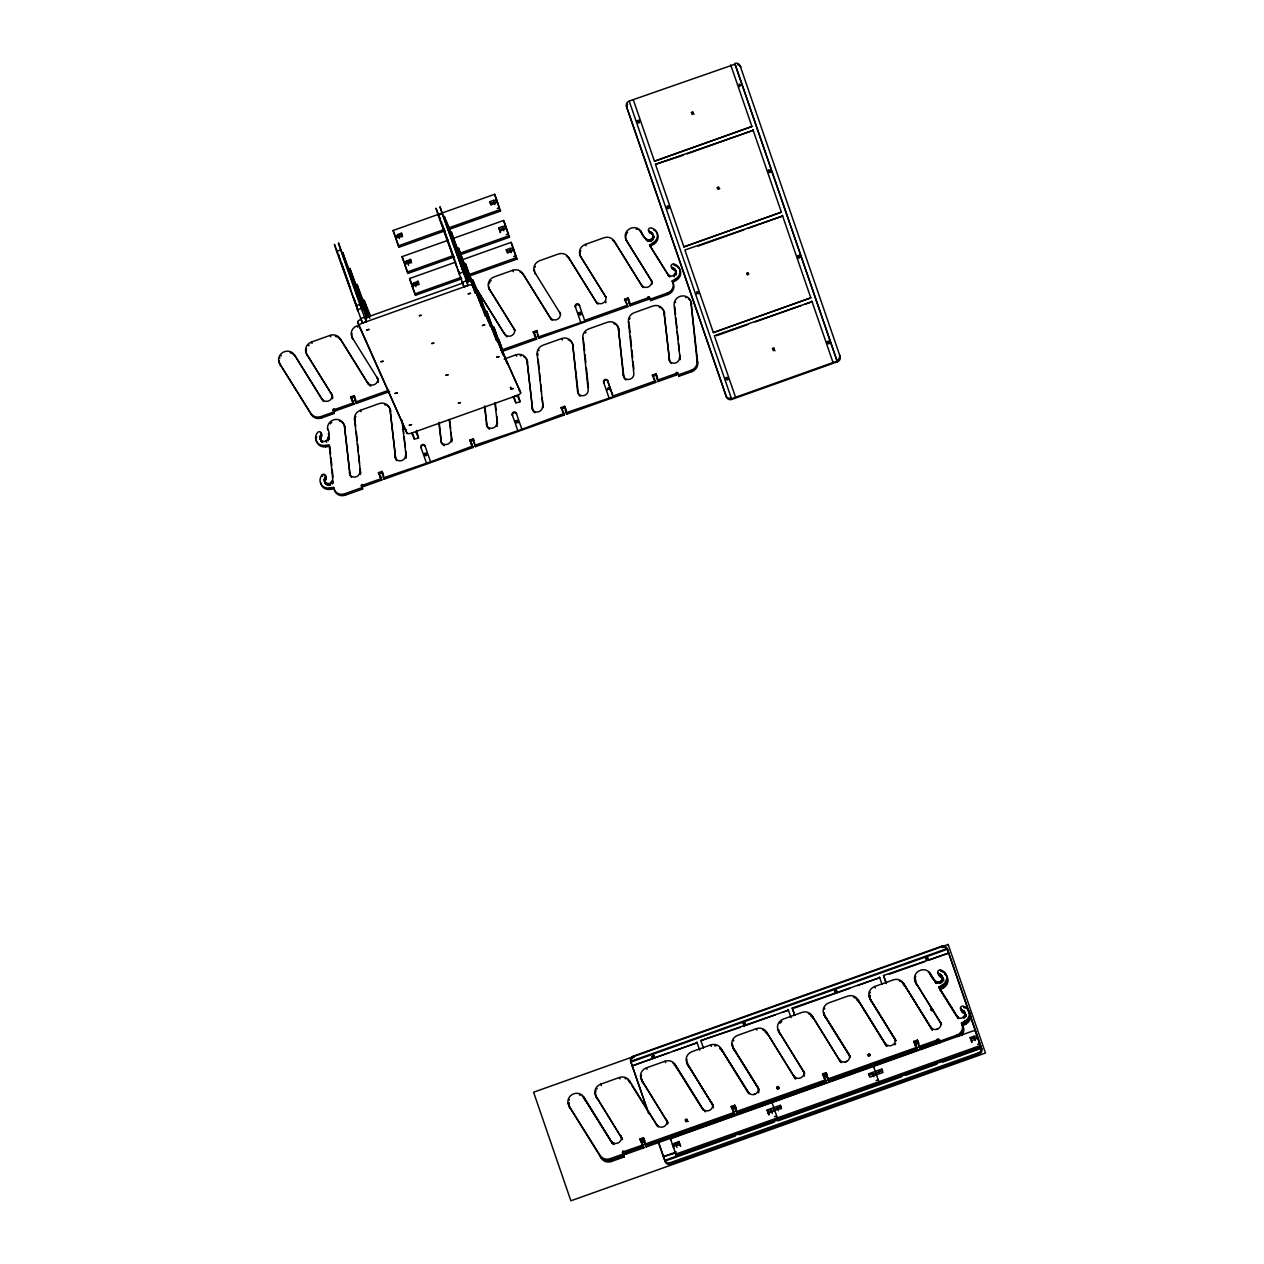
<?xml version="1.0" encoding="UTF-8"?>
<svg xmlns="http://www.w3.org/2000/svg" width="1264" height="1264" viewBox="0 0 1264 1264"><rect width="100%" height="100%" fill="white"/><g stroke="black" fill="none" stroke-linecap="round" stroke-linejoin="round"><path stroke-width="1.5" d="M963.231 1029.101L963.247 1028.296M320.487 433.157A2.149 2.007 -24.1 0 1 321.419 433.678L321.735 434.105A2.149 2.007 -24.1 0 1 321.641 436.127L320.487 439.145L321.735 441.831L319.918 438.245L320.851 434.942M324.248 480.273C328.845 488.252 322.051 481.142 325.401 477.271A2.149 2.007 -24.1 0 0 322.178 474.837L322.636 476.449M324.342 475.643A2.149 2.007 -24.1 0 1 326.033 478.677L324.943 482.184M320.756 440.062C327.55 445.75 331.294 433.347 327.518 428.733A8.611 8.042 -24.1 0 1 335.165 419.474A8.611 8.042 -24.1 0 1 344.487 426.316L349.923 474.19A5.388 5.024 -24.1 0 0 350.412 475.864M328.277 438.071L328.909 439.477L328.498 433.473M493.845 327.139L503.23 354.52M741.146 85.225L739.314 84.119L739.187 85.936L741.146 85.225L739.63 84.83L739.503 86.647M694.11 114.297L693.02 113.112L692.056 114.487M568.468 1102.887A8.611 8.042 -24.1 0 0 569.622 1107.232L601.411 1158.345A8.611 8.042 -24.1 0 0 611.397 1161.505L624.211 1156.939L622.883 1153.368L623.61 1152.31L624.953 1152.91L643.281 1146.385M867.278 1086.282L869.095 1087.388M917.901 1043.653L919.513 1047.919L937.367 1041.552L938.062 1040.24L940.053 1042.737C940.874 1036.843 933.511 1038.676 937.999 1042.958L920.145 1049.325L918.027 1041.504L914.472 1042.768L916.258 1047.508L913.84 1041.362L917.395 1040.098L918.659 1042.911L915.104 1044.175L913.84 1041.362M652.287 283.926A5.388 5.024 -24.1 0 0 651.592 280.971L626.265 240.192A8.611 8.042 -24.1 0 1 629.361 228.926A8.611 8.042 -24.1 0 1 641.006 231.296C641.512 235.957 648.511 243.683 652.619 237.822C654.199 235.515 652.508 232.118 649.759 231.849A2.149 2.007 -24.1 0 1 648.432 230.332L648.432 229.795A2.149 2.007 -24.1 0 1 650.786 227.899L651.055 227.947A8.611 8.042 -24.1 0 1 656.158 231.186L656.664 232.055A8.611 8.042 -24.1 0 1 653.077 242.83L649.57 244.947L650.186 246.354L668.988 276.2L649.57 244.947M653.046 236.874C654.894 239.939 653.377 232.481 650.391 233.255A2.149 2.007 -24.1 0 1 649.064 231.739L649.064 231.201A2.149 2.007 -24.1 0 1 649.19 230.68M668.356 274.794C673.317 279.944 679.763 269.169 672.369 267.905A2.149 2.007 -24.1 0 1 673.396 263.955L674.297 265.424M674.786 269.137L676.398 273.83L675.782 272.424M941.506 1024.488L915.563 982.302A8.611 8.042 -24.1 0 1 918.659 971.036A8.611 8.042 -24.1 0 1 930.304 973.406C930.81 978.067 937.809 985.794 941.917 979.932C943.497 977.625 941.806 974.228 939.057 973.959A2.149 2.007 -24.1 0 1 937.746 972.427L937.73 971.905A2.149 2.007 -24.1 0 1 940.084 970.009L940.369 970.057A8.611 8.042 -24.1 0 1 945.456 973.296L945.962 974.165A8.611 8.042 -24.1 0 1 942.375 984.94L938.868 987.058L940.116 989.87L957.559 1017.678M942.344 978.984C944.192 982.049 942.691 974.576 939.689 975.366A2.149 2.007 -24.1 0 1 938.362 973.849L938.362 973.312A2.149 2.007 -24.1 0 1 938.488 972.79M938.868 987.058L957.322 1016.509C961.746 1022.371 969.377 1011.832 961.92 1010.078M581.377 314.199C580.982 310.423 576.953 315.779 580.808 314.926M325.512 482.959L329.967 483.685L332.78 479.593L329.177 444.833L325.132 445.418A8.611 8.042 -24.1 0 1 315.731 439.272L315.605 438.276A8.611 8.042 -24.1 0 1 317.58 432.493L317.785 432.288A2.149 2.007 -24.1 0 1 320.787 432.272L321.103 432.699A2.149 2.007 -24.1 0 1 321.009 434.721L321.483 436.349M609.675 389.833L608.237 387.716L607.162 389.454L609.359 389.122L608.237 388.459L607.368 389.881M686.02 1121.753C690.365 1117.455 681.928 1119.193 686.715 1121.579C689.259 1117.961 682.686 1120.678 688.311 1121.373M654.483 1057.447C654.578 1052.169 649.285 1058.379 654.073 1057.921M717.92 188.952L719.785 188.715M698.692 293.754L697.254 291.447L696.496 293.469L698.471 292.774L696.97 292.363L696.622 293.959M747.293 274.825L748.857 274.083M932.168 1008.704C928.677 1008.419 932.532 1012.669 932.69 1009.272M332.037 482.042L332.669 483.448L332.527 481.11M518.098 422.824L517.15 420.975L516.407 422.998M669.241 208.07C666.397 210.804 666.823 204.31 669.32 207.185M774.943 350.807L774.105 349.164L773.268 350.76M777.455 1088.841C781.247 1084.022 772.604 1088.304 779.319 1088.43M777.992 1119.746L777.913 1118.134M931.363 1010.631L932.532 1010.031M727.701 379.895C730.134 376.735 723.371 376.482 726.247 379.848M836.705 992.825C839.091 990.091 832.865 990.613 835.504 992.935M868.984 1055.993C872.318 1051.474 864.213 1055.788 870.153 1055.645M650.186 246.354L653.709 244.236A8.611 8.042 -24.1 0 0 657.296 233.477L656.774 232.608A8.611 8.042 -24.1 0 0 655.416 231.091M667.408 293.058L650.123 299.22L650.755 300.627L668.04 294.465L667.408 293.058A8.611 8.042 -24.1 0 0 672.164 281.003L675.687 278.886A8.611 8.042 -24.1 0 0 673.68 263.986M668.04 294.465A8.611 8.042 -24.1 0 0 672.796 282.409L676.319 280.292A8.611 8.042 -24.1 0 0 677.204 266.546M940.116 989.87L943.639 987.753A8.611 8.042 -24.1 0 0 947.226 976.977L946.704 976.108A8.611 8.042 -24.1 0 0 944.524 973.991M967.323 1009.257A8.611 8.042 -24.1 0 1 965.617 1022.402L962.094 1024.519A8.611 8.042 -24.1 0 1 957.338 1036.575L956.706 1035.169A8.611 8.042 -24.1 0 0 961.462 1023.113L964.985 1020.98A8.611 8.042 -24.1 0 0 962.978 1006.081L962.694 1006.065A2.149 2.007 -24.1 0 0 961.667 1010.015L966.296 1015.814M961.509 1035.69A8.611 8.042 -24.1 0 0 962.726 1025.926L966.249 1023.808A8.611 8.042 -24.1 0 0 967.955 1010.663M426.331 455.704C429.476 453.128 422.381 451.769 425.099 455.024C429.523 454.013 422.792 452.686 425.415 455.719M778.261 1088.968C781.373 1086.55 774.674 1086.234 777.344 1088.952M959.708 1053.544C956.722 1055.74 962.884 1056.625 960.893 1053.512M795.893 1078.745A5.388 5.024 -24.1 0 1 794.693 1077.449L766.363 1031.851A8.611 8.042 -24.1 0 0 756.362 1028.675L737.686 1035.342A8.611 8.042 -24.1 0 0 732.93 1047.398L757.626 1086.771A5.388 5.024 -24.1 0 1 755.287 1094.039L753.96 1094.498A5.388 5.024 -24.1 0 1 748.414 1092.317L720.701 1048.125A8.611 8.042 -24.1 0 0 710.716 1044.949L692.04 1051.616A8.611 8.042 -24.1 0 0 687.284 1063.672L713.228 1105.858L687.284 1063.672M730.703 64.906L751.938 126.495L654.468 161.239L633.248 99.651L735.079 64.164L837.084 361.093L731.508 398.729L629.188 101.088A4.313 4.013 -24.1 0 0 626.438 106.35L726.468 397.07A4.313 4.029 -24.1 0 0 731.824 399.424L837.4 361.804A4.313 4.029 -24.1 0 0 840.149 356.543L740.135 65.823A4.313 4.029 -24.1 0 0 734.763 63.469L837.4 361.804M398.492 235.862L402.047 234.598L401.415 233.192L397.876 234.456L398.697 236.463L395.664 237.553L393.088 230.49L494.619 194.308L497.605 202.793M520.642 392.567L472.72 285.427A4.313 1.533 -19 0 0 468.043 285.459L466.732 281.651A4.313 1.533 -19 0 1 471.409 281.619L520.642 392.567A4.313 1.533 -19 0 1 517.229 395.411L411.637 433.046A4.313 1.533 -19 0 1 406.961 433.078L359.023 325.954A4.313 1.533 -19 0 1 362.452 323.094L336.619 251.362L340.664 249.909L338.452 242.941L362.531 310.012L344.867 259.294M442.195 213.695L468.043 285.427L463.983 286.881L438.134 215.149L442.195 213.695L439.967 206.727L464.046 273.798L444.185 216.286L448.72 226.54L468.28 282.03M448.831 229.479L500.512 211.056L497.289 202.098L490.906 205.037L489.768 201.703L493.308 200.439L494.145 202.445L497.179 201.355L494.619 194.308M395.032 236.131L398.065 235.057L398.697 236.463M496.562 199.949L493.308 200.439M445.133 230.791L398.997 247.238L395.774 238.28L398.808 237.19L399.44 238.596M497.21 208.465L499.233 207.738L497.289 202.098M398.365 245.832L444.501 229.384M448.199 228.073L499.88 209.65L500.512 211.056M752.933 129.607L781.373 212.178L683.903 246.907L655.463 164.336L753.249 130.303L687.047 153.908M683.366 155.219L655.463 164.336M404.022 262.296L410.405 259.357L411.037 260.763L404.654 263.702L402.078 256.655L448.23 240.207M453.76 238.232L503.609 220.473L506.595 228.958M461.502 254.317L509.503 237.221L506.279 228.263L499.896 231.201L500.528 232.608L498.743 227.868L502.298 226.604L503.135 228.61L506.169 227.52L503.609 220.473M505.537 226.114L502.298 226.604M454.124 256.955L407.972 273.403L404.749 264.445L407.798 263.354L408.635 265.361M506.185 234.63L508.223 233.903L506.279 228.263M407.356 271.997L453.492 255.549M459.037 253.574L508.871 235.799L509.503 237.221M411.543 284.179L417.926 281.24L418.558 282.646L412.159 285.585L409.599 278.522L455.735 262.09M463.13 259.452L511.114 242.34L514.116 250.841M469.023 276.2L517.023 259.088L513.8 250.13L507.401 253.084L506.264 249.751L509.819 248.487L510.64 250.493L513.69 249.403L511.114 242.34M513.058 247.997L509.819 248.487M360.303 304.245L356.243 305.683L357.033 307.879M461.644 278.838L415.493 295.286L412.269 286.328L415.319 285.237L415.951 286.644M458.706 273.672L462.75 272.234M357.175 309.885L361.235 308.448L340.664 249.909M513.705 256.513L515.744 255.786L513.8 250.13M414.861 293.88L461.012 277.432M470.24 274.13L516.391 257.682L517.023 259.088M360.461 318.639L364.522 317.201L366.513 321.641L362.452 323.094L361.156 319.286A4.313 1.533 -19 0 0 357.728 322.146L359.023 325.954M461.992 282.425L466.053 280.971M362.452 323.094L468.043 285.459M332.527 398.729A5.388 5.024 -24.1 0 0 331.99 394.889L306.662 354.094A8.611 8.042 -24.1 0 1 311.418 342.054L330.094 335.387A8.611 8.042 -24.1 0 1 340.079 338.562L368.44 384.177A5.388 5.024 -24.1 0 0 368.962 384.872M522.711 273.466L551.057 319.081L522.711 273.466A8.611 8.042 -24.1 0 0 512.726 270.291L494.05 276.958A8.611 8.042 -24.1 0 0 489.294 289.014L514.622 329.793A5.388 5.024 -24.1 0 1 515.017 330.583M580.603 256.466L605.93 297.245L580.603 256.466A8.611 8.042 -24.1 0 1 585.358 244.41L604.034 237.743A8.611 8.042 -24.1 0 1 614.02 240.918L642.365 286.533L614.02 240.918M782.369 215.275L810.809 297.846L713.338 332.59L684.898 250.019L782.685 215.986L747.735 228.436M698.091 246.132L744.069 229.748M350.586 396.912L354.141 395.648L354.773 397.054L351.218 398.318L350.586 396.912L353.004 401.415L351.74 400.246M533.234 331.816L536.789 330.552L537.421 331.958L533.866 333.222L533.234 331.816L536.631 339.179L503.23 351.076M624.558 299.268L628.097 298.004L628.729 299.41L625.174 300.674L624.558 299.268L627.939 306.631L538.906 338.357L536.789 330.552M354.647 399.203L356.258 403.469L389.644 391.556M535.652 336.319L534.388 335.134L535.02 336.54M628.603 301.559L630.215 305.809L648.084 299.457C652.208 297.388 645.999 294.417 648.084 299.457M335.039 409.394L353.351 402.868L353.983 404.275L335.671 410.8C331.294 411.748 333.427 405.791 335.671 410.8M355.626 402.063L388.712 390.26M500.702 350.349L535.999 337.772L536.631 339.179M538.274 336.951L584.9 321.151L579.307 305.114A2.149 2.007 -24.1 0 0 576.637 303.929A2.149 2.007 -24.1 0 0 575.262 306.552L580.84 322.604M584.584 320.456L627.307 305.224L627.939 306.631M629.583 304.403L647.452 298.035M279.692 363.716L310.849 413.423A8.611 8.042 -24.1 0 0 320.835 416.599L333.664 412.017L334.296 413.423L321.467 418.005A8.611 8.042 -24.1 0 1 311.481 414.829L279.692 363.716A8.611 8.042 -24.1 0 1 282.773 352.451A8.611 8.042 -24.1 0 1 294.433 354.836L322.778 400.451L294.433 354.836M360.382 474.458A5.388 5.024 -24.1 0 0 360.524 472.689L354.505 419.127A8.611 8.042 -24.1 0 1 360.366 410.31L379.042 403.643A8.611 8.042 -24.1 0 1 390.134 410.042L395.569 457.916A5.388 5.024 -24.1 0 0 396.833 460.665M504.131 359.055L516.012 354.821A8.611 8.042 -24.1 0 1 527.104 361.235L532.539 409.109A5.388 5.024 -24.1 0 0 533.519 411.511M578.912 394.889A5.388 5.024 -24.1 0 1 578.201 392.835L572.766 344.961A8.611 8.042 -24.1 0 0 561.674 338.547L542.999 345.214A8.611 8.042 -24.1 0 0 537.121 354.031L543.141 407.593M411.637 433.046L414.323 439.05L418.637 438.102L416.52 430.408M519.915 401.399L517.229 395.379L513.168 396.833L515.854 402.837L520.168 401.889L518.303 395.458M735.569 397.275L714.334 335.687L812.12 301.654L804.757 304.276M716.483 335.734L747.751 324.595M755.114 321.972L801.076 305.588M321.988 475.027A8.611 8.042 -24.1 0 0 329.525 487.951L333.585 487.383L334.202 488.789A8.611 8.042 -24.1 0 0 345.309 495.188L362.594 489.026L362.626 485.818L363.969 486.403L381.823 480.036L378.442 472.673L381.981 471.409L383.75 476.149M469.75 440.125L473.289 438.861L473.921 440.267L470.382 441.531L469.75 440.125L473.131 447.488L384.098 479.23L383.466 477.824L430.566 461.85L424.988 445.797A2.149 2.007 -24.1 0 0 422.302 444.628A2.149 2.007 -24.1 0 0 420.928 447.251L426.521 463.288M562.859 412.317L561.09 407.577L564.629 406.313L566.414 411.053M654.167 379.769L652.398 375.029L655.937 373.765L657.722 378.505M382.613 472.815L379.058 474.079L378.442 472.673M565.261 407.719L561.722 408.983L561.09 407.577M656.569 375.171L653.03 376.435L652.398 375.029M380.843 477.192L379.579 476.007L380.211 477.413M472.151 444.644L470.887 443.459L471.519 444.865M562.859 410.674L564.471 414.94L475.422 446.682L473.289 438.861M362.594 489.026L361.251 485.455L361.994 484.412L363.337 484.997L381.191 478.629L381.823 480.036M473.131 447.488L472.499 446.081L430.566 461.85M607.605 380.717L612.882 396.043L655.147 380.985L655.779 382.392L566.762 414.118L566.13 412.712L613.198 396.754L607.605 380.717A2.149 2.007 -24.1 0 0 604.935 379.532A2.149 2.007 -24.1 0 0 603.56 382.155L609.137 398.207M675.75 373.638L657.438 380.164L658.07 381.586L676.382 375.045C680.522 372.991 674.297 370.02 676.382 375.045M517.829 430.74L521.89 429.302L516.297 413.265A2.149 2.007 -24.1 0 0 513.611 412.08A2.149 2.007 -24.1 0 0 512.236 414.703L517.829 430.74L474.79 445.276L475.422 446.682M333.585 487.383A8.611 8.042 -24.1 0 0 344.677 493.782L361.962 487.62M691.06 302.791L697.112 361.441A8.611 8.042 -24.1 0 1 691.25 370.257L678.436 374.823L679.052 376.23L691.882 371.663A8.611 8.042 -24.1 0 0 697.744 362.847L691.06 302.791A8.611 8.042 -24.1 0 0 681.738 295.95A8.611 8.042 -24.1 0 0 674.091 305.209L680.111 358.771A5.388 5.024 -24.1 0 1 680.127 359.655M647.026 1108.607L630.641 1061.333A4.313 4.029 -24.1 0 1 633.39 1056.088L941.743 946.183A4.313 4.029 -23.8 0 1 947.115 948.537L981.765 1049.009A4.313 4.029 -24.1 0 1 979.015 1054.255L670.663 1164.16A4.313 4.029 -24.1 0 1 665.306 1161.806L664.674 1160.399L981.133 1047.603L981.765 1049.009M630.641 1061.333L947.115 948.537M673.048 1051.3L697.159 1042.721L632.253 1065.852M703.463 1048.03L700.888 1040.572L788.467 1010.173L782.89 1012.148M794.772 1015.482L792.212 1008.024L879.776 977.625M886.08 982.934L883.52 975.476L948.727 953.056L928.329 960.324M634.117 1065.189L669.335 1052.628M740.198 1027.379L700.888 1040.572M743.911 1026.052L775.464 1014.802M794.377 1008.056L850.072 988.211M857.498 985.572L877.927 978.289M889.398 974.196L924.632 961.635M622.457 1139.607A5.388 5.024 -24.1 0 0 621.92 1138.406L595.96 1096.204A8.611 8.042 -24.1 0 1 600.716 1084.164L619.407 1077.497A8.611 8.042 -24.1 0 1 629.393 1080.673L657.722 1126.271A5.388 5.024 -24.1 0 0 658.26 1126.967M641.733 1078.935A8.611 8.042 -24.1 0 0 642.886 1082.742L641.622 1079.93A8.611 8.042 -24.1 0 1 646.378 1067.89L665.054 1061.223A8.611 8.042 -24.1 0 1 675.039 1064.399L703.384 1109.997L675.671 1065.789A8.611 8.042 -24.1 0 0 674.423 1064.288M869.901 998.576L895.86 1040.762L869.901 998.576A8.611 8.042 -24.1 0 1 874.656 986.52L893.332 979.869A8.611 8.042 -24.1 0 1 903.318 983.029L932.295 1030.049L903.318 983.029M754.023 1094.482L755.287 1094.039M857.671 999.303L886.649 1046.308L857.671 999.303A8.611 8.042 -24.1 0 0 847.686 996.127L829.01 1002.794A8.611 8.042 -24.1 0 0 824.254 1014.85L848.934 1054.223A5.388 5.024 -24.1 0 1 847.006 1061.254L845.268 1061.95M937.446 1029.022L936.577 1029.402M639.884 1139.006L643.439 1137.742L644.687 1140.57L641.148 1141.834L639.884 1139.006L643.897 1147.791L625.585 1154.316L624.242 1153.716L623.563 1155.043M731.192 1106.458L734.747 1105.194L735.996 1108.022L732.456 1109.286L731.192 1106.458L735.206 1115.243L646.188 1146.969L643.945 1141.297L646.188 1146.969M822.532 1073.91L826.071 1072.646L827.335 1075.459L823.796 1076.723L822.532 1073.91L826.545 1082.679L737.497 1114.421L735.253 1108.749M640.516 1140.412L644.055 1139.148M731.824 1107.88L735.364 1106.616L736.517 1109.934M823.164 1075.316L826.703 1074.052M584.695 1099.332A8.611 8.042 -24.1 0 1 584.979 1099.743L612.708 1143.952L583.731 1096.947A8.611 8.042 -24.1 0 0 572.086 1094.561A8.611 8.042 -24.1 0 0 568.99 1105.826L600.147 1155.517A8.611 8.042 -24.1 0 0 610.133 1158.693L622.947 1154.127L622.994 1150.904L624.321 1151.488L642.918 1144.931L641.148 1141.834M643.945 1141.297L644.924 1144.157L734.226 1112.383L732.978 1109.571L733.594 1112.604M736.233 1111.609L825.566 1079.835L824.302 1077.007L824.302 1078.65M914.994 1044.696L917.869 1050.131L828.836 1081.873L826.071 1072.646M827.572 1079.061L916.89 1047.287M918.881 1046.513L936.75 1040.146M645.556 1145.563L687.821 1130.506M691.882 1129.052L734.589 1113.837M736.865 1113.015L779.145 1097.958M783.19 1096.504L825.913 1081.273M870.454 1065.41L828.204 1080.467L826.593 1076.201M874.514 1063.956L917.237 1048.725L915.626 1044.459M939.421 1041.315L956.706 1035.169M623.579 1155.533L610.765 1160.099A8.611 8.042 -24.1 0 1 601.127 1157.429L600.147 1155.517M975.034 1030.223L977.593 1037.286L974.56 1038.376L973.722 1036.369L970.167 1037.633L971.953 1042.373L971.321 1040.967L977.704 1038.013L980.927 1046.971L676.351 1155.533L670.457 1138.785L975.034 1030.223L975.65 1031.645M679.416 1142.893L673.017 1145.832L672.401 1144.426L678.784 1141.487L680.553 1146.227L678.784 1141.487M767.122 1109.997L768.891 1114.737L767.122 1109.997L770.677 1108.733L771.498 1110.74L780.931 1106.711L780.299 1105.305L770.677 1108.733M881.83 1069.123L882.967 1072.441L869.79 1077.149L868.652 1073.815L872.192 1072.551L873.029 1074.558L882.462 1070.529L881.83 1069.123L872.192 1072.551M973.722 1036.369L976.961 1035.88M767.754 1111.404L771.498 1110.74M872.824 1073.958L869.284 1075.222L868.652 1073.815M974.354 1037.776L970.799 1039.04L970.167 1037.633M676.998 1147.491L676.177 1145.484L673.127 1146.574L673.759 1147.981M768.259 1113.331L777.692 1109.302L778.324 1110.708M679.921 1144.821L676.177 1145.484M774.563 1116.76L776.586 1116.033M876.094 1080.578L878.117 1079.851M977.609 1044.396L979.647 1043.669M658.228 1141.661L663.363 1156.592L676.335 1151.962M663.363 1156.592L674.802 1153.337M980.295 1045.565L675.719 1154.127L676.351 1155.533M735.316 1136.036L664.99 1161.095L663.679 1157.303M739.013 1134.709L774.168 1122.179M777.881 1120.868L901.88 1076.659M905.577 1075.348L937.035 1064.13M942.596 1062.155L981.449 1048.298L947.415 949.248L630.957 1062.044L648.622 1113.663M664.674 1160.399A4.313 4.029 -24.2 0 0 670.031 1162.754L978.383 1052.849A4.313 4.029 -24.1 0 0 981.133 1047.603M769.792 172.568C773.521 171.067 766.979 167.67 768.607 171.604C773.378 171.272 766.458 169.36 769.476 172.552M685.862 1152.705L686.81 1150.888M511.162 387.4L510.229 387.416M316.664 436.633A8.611 8.042 -24.1 0 0 316.237 439.682L316.363 440.678A8.611 8.042 -24.1 0 0 325.764 446.824L329.809 446.255L330.615 453.966M320.629 482.216A8.611 8.042 -24.1 0 0 330.157 489.358L334.202 488.789M675.734 270.938L673.001 269.311A2.149 2.007 -24.1 0 1 671.8 266.736M943.529 979.284L940.321 976.772A2.149 2.007 -24.1 0 1 938.994 975.239L938.994 974.718A2.149 2.007 -24.1 0 1 939.389 973.722M961.367 1008.372A2.149 2.007 -24.1 0 0 962.299 1011.421C964.716 1010.71 966.802 1017.093 965.127 1014.012M963.184 1012.875L962.915 1012.827A2.149 2.007 -24.1 0 1 961.588 1010.773M776.854 1120.141L775.906 1119.13M960.624 1053.576L960.403 1054.84L958.76 1054.587M935.85 981.48L936.466 982.902L930.936 974.813A8.611 8.042 -24.1 0 0 929.64 973.264M935.344 981.859L936.466 982.902M493.845 327.139L502.013 349.054L500.813 345.293M928.376 958.681L926.717 958.412L926.354 960.008M870.248 1054.745L868.605 1054.397L868.163 1055.977M486.735 311.323L503.009 354.9M640.342 231.154A8.611 8.042 -24.1 0 1 641.638 232.718L646.046 239.749M626.265 240.192L651.592 280.971M568.373 257.192L596.719 302.807L568.373 257.192A8.611 8.042 -24.1 0 0 558.388 254.017L539.712 260.684A8.611 8.042 -24.1 0 0 534.956 272.74L535.573 274.146A8.611 8.042 -24.1 0 1 534.435 269.753M534.956 272.74L560.268 313.519A5.388 5.024 -24.1 0 1 560.663 314.309M956.927 1016.272L939.484 988.464L943.007 986.347A8.611 8.042 -24.1 0 0 946.594 975.587L946.072 974.702A8.611 8.042 -24.1 0 0 944.714 973.217M932.437 977.625L935.976 983.266L934.728 980.453M489.294 289.014L514.622 329.793M915.563 982.302L940.89 1023.082L940.258 1021.675A5.388 5.024 -24.1 0 1 938.315 1028.722A5.388 5.024 -24.1 0 1 931.031 1027.221M485.202 316.205L472.625 279.628L477.034 289.804L505.395 335.355M475.959 288.382A8.611 8.042 -24.1 0 1 477.049 289.74L504.383 333.712M903.95 984.435L931.663 1028.643A5.388 5.024 -24.1 0 0 932.516 1029.639M824.254 1014.85L850.198 1057.036L848.934 1054.223M766.363 1031.851L795.325 1078.856L794.061 1076.043A5.388 5.024 -24.1 0 0 801.344 1077.528A5.388 5.024 -24.1 0 0 803.288 1070.497L804.536 1073.31L778.592 1031.124A8.611 8.042 -24.1 0 1 783.348 1019.068L802.024 1012.401A8.611 8.042 -24.1 0 1 812.009 1015.577L840.987 1062.582L812.641 1016.983A8.611 8.042 -24.1 0 0 810.888 1015.039M357.712 327.186L357.08 325.78A8.611 8.042 -24.1 0 0 352.324 337.836L377.652 378.615A5.388 5.024 -24.1 0 1 378.189 382.455M778.592 1031.124L803.92 1071.904A5.388 5.024 -24.1 0 1 804.552 1073.531M340.079 338.562L368.44 384.177M306.662 354.094L331.99 394.889M732.93 1047.398L758.89 1089.584L757.626 1086.771M720.701 1048.125L748.651 1093.502M677.33 1068.838L702.989 1109.776M641.622 1079.93L667.566 1122.132A5.388 5.024 -24.1 0 1 667.961 1122.906M667.566 1122.132L642.254 1081.336A8.611 8.042 -24.1 0 1 641.464 1074.937M631.668 1085.112L657.327 1126.05M595.96 1096.204L621.92 1138.406M940.037 1042.231L938.694 1041.647L937.999 1042.958M515.854 402.837L514.195 397.149M414.323 439.05L414.197 437.976M740.135 65.823L740.751 67.229A4.313 4.029 -24.1 0 0 737.591 64.654M751.938 126.495L654.468 161.239M781.373 212.178L683.903 246.907M840.149 356.543L839.517 355.137A4.313 4.029 -24.1 0 1 836.768 360.398M810.809 297.846L713.338 332.59M633.248 99.651L629.188 101.088M626.438 106.35L726.468 397.07M675.371 269.959L676.366 272.313M675.813 271.397L676.445 272.819M674.407 268.79L675.039 270.212M675.829 271.918L676.461 273.324M673.981 268.505L674.613 269.911M673.522 268.268L674.154 269.674M675.655 272.929L676.287 274.335M673.033 268.079L673.665 269.485M731.824 399.424L731.192 398.018A4.313 4.029 -24.1 0 1 725.836 395.664M672.622 267.952L673.254 269.39M675.229 273.877L675.861 275.283M675.687 278.886L676.319 280.292M673.712 275.378L674.344 276.784M652.177 233.082L653.836 236.747M651.797 232.734L652.429 234.14M653.219 235.862L653.851 237.269M651.387 232.45L652.003 233.856M653.172 236.368L653.804 237.774M650.928 232.213L651.545 233.619M650.439 232.023L651.055 233.429M652.856 237.363L653.488 238.77M650.028 231.897L650.644 233.334M672.164 281.003L672.796 282.409M669.146 275.441L669.778 276.848M652.319 238.264L652.935 239.67M668.735 275.141L669.367 276.547M651.955 238.659L652.587 240.065M668.024 274.399L668.656 275.805M653.077 242.83L653.709 244.236M651.102 239.323L651.734 240.729M650.628 239.575L651.26 240.982M650.123 239.765L650.755 241.171M649.601 239.907L650.233 241.313M649.064 239.97L649.696 241.377M648.527 239.97L649.159 241.392M648.005 239.923L648.637 241.329M647.5 239.797L648.116 241.203M647.01 239.623L647.626 241.029M646.552 239.37L647.168 240.792L645.43 238.343M641.006 231.296L641.638 232.718M697.112 361.441L697.744 362.847M691.25 370.257L691.882 371.663M572.766 344.961L577.569 391.413A5.388 5.024 -24.1 0 0 583.383 395.695A5.388 5.024 -24.1 0 0 588.171 389.912L582.783 337.757A8.611 8.042 -24.1 0 1 588.645 328.94L607.32 322.273A8.611 8.042 -24.1 0 1 618.428 328.687L623.231 375.139A5.388 5.024 -24.1 0 0 629.045 379.421A5.388 5.024 -24.1 0 0 633.833 373.638L628.445 321.483A8.611 8.042 -24.1 0 1 634.307 312.666L652.982 305.999A8.611 8.042 -24.1 0 1 664.074 312.413L669.509 360.287A5.388 5.024 -24.1 0 0 670.015 361.962M941.743 946.183L942.375 947.589M964.669 1012.069L966.138 1015.34M964.084 1011.247L966.375 1016.319M963.705 1010.9L964.969 1013.712M963.279 1010.6L964.543 1013.412M965.064 1014.534L965.696 1015.94M962.82 1010.363L964.084 1013.175M962.331 1010.189L963.595 1013.001M964.511 1015.987L965.143 1017.394M963.452 1017.172L964.084 1018.579M664.074 312.413L669.509 360.287M964.985 1020.98L966.249 1023.808M978.383 1052.849L979.015 1054.255M940.369 970.041L940.985 971.479M941.806 975.587L943.687 979.758M941.095 974.844L943.781 980.769M940.685 974.56L941.933 977.356M942.47 978.478L943.102 979.884M940.226 974.307L941.475 977.119M939.737 974.133L940.985 976.946M942.154 979.474L942.786 980.88M939.326 974.007L940.574 976.835M941.917 979.932L942.549 981.338M961.462 1023.113L962.726 1025.926M941.617 980.374L942.249 981.78M958.033 1017.236L958.649 1018.658M957.654 1016.888L958.286 1018.31L957.322 1016.509M941.253 980.769L941.885 982.175M942.375 984.94L943.639 987.753M940.4 981.433L941.032 982.839M939.926 981.686L940.558 983.092M939.421 981.875L940.053 983.281M938.899 982.002L939.531 983.424M937.303 982.033L937.935 983.439M936.798 981.907L937.414 983.313M936.308 981.733L936.924 983.139M935.423 981.196L936.055 982.602M930.304 973.406L931.568 976.219A8.611 8.042 -24.1 0 0 930.968 975.397M628.445 321.483L629.061 322.889M585.358 244.41L585.99 245.816M938.773 1039.419L939.405 1040.825M618.428 328.687L623.847 376.561A5.388 5.024 -24.1 0 0 624.574 378.615M623.231 375.139L623.847 376.561M916.605 1047.319L917.869 1050.131M883.52 975.476L886.396 983.645M579.307 305.114L579.623 305.809A2.149 2.007 -24.1 0 0 576.937 304.624A2.149 2.007 -24.1 0 0 575.562 307.263L575.262 306.552M874.656 986.52L875.288 987.927M603.56 382.155L603.876 382.866A2.149 2.007 -24.1 0 1 605.251 380.243A2.149 2.007 -24.1 0 1 607.921 381.412M582.783 337.757L583.415 339.163M560.268 313.519L559.636 312.113A5.388 5.024 -24.1 0 1 557.708 319.16A5.388 5.024 -24.1 0 1 550.425 317.675M561.674 338.547L562.306 339.969M577.569 391.413L578.201 392.835M878.275 1070.387L879.112 1072.393M874.135 1067.827L873.503 1066.421L876.078 1073.468L875.446 1072.062M879.396 1083.169L875.762 1072.773M512.726 270.291L513.358 271.697M537.295 334.107L538.906 338.357M537.121 354.031L537.753 355.437A8.611 8.042 -24.1 0 1 537.848 353.241M564.471 414.94L563.839 413.533L521.89 429.302M812.009 1015.577L813.273 1018.389M516.012 354.821L516.644 356.227M527.104 361.235L532.539 409.109M827.857 1077.386L828.489 1078.792M826.545 1082.679L824.302 1077.007M792.212 1008.024L794.44 1014.328M516.297 413.265L516.613 413.96A2.149 2.007 -24.1 0 0 513.927 412.775A2.149 2.007 -24.1 0 0 512.552 415.414L512.236 414.703M494.856 403.137L497.495 423.867M484.46 406.534L486.877 425.368A5.388 5.024 -24.1 0 0 487.857 427.785M756.362 1028.675L756.994 1030.097M406.85 260.621L407.687 262.628M393.088 230.49L396.074 238.975M395.774 238.28L398.997 247.238M414.371 282.504L415.208 284.511M402.078 256.655L405.065 265.14M404.749 264.445L407.972 273.403M409.599 278.522L412.585 287.023M412.269 286.328L415.493 295.286M776.76 1106.569L777.597 1108.575M771.972 1102.603L774.548 1109.65M777.881 1119.351L774.232 1108.955M473.81 442.416L474.442 443.822M748.414 1092.317L749.046 1093.723L721.317 1049.531A8.611 8.042 -24.1 0 0 719.911 1047.872M449.21 419.411L451.833 440.141A5.388 5.024 -24.1 0 1 451.69 441.91M438.798 422.808L441.231 441.642A5.388 5.024 -24.1 0 0 442.479 444.391M710.716 1044.949L711.348 1046.371M736.517 1111.577L735.885 1110.171L737.497 1114.421M735.206 1115.243L732.978 1109.571M424.988 445.797L425.304 446.508A2.149 2.007 -24.1 0 0 422.618 445.323A2.149 2.007 -24.1 0 0 421.244 447.962L420.928 447.251M415.698 431.609L418.384 437.613M357.728 322.146L406.961 433.078M377.652 378.615L377.02 377.209A5.388 5.024 -24.1 0 1 375.076 384.256A5.388 5.024 -24.1 0 1 367.808 382.771M401.952 420.233L406.171 456.415A5.388 5.024 -24.1 0 1 406.028 458.184M352.324 337.836L352.956 339.242A8.611 8.042 -24.1 0 1 352.008 333.396M675.039 1064.399L676.303 1067.211A8.611 8.042 -24.1 0 0 674.36 1065.125M390.134 410.042L395.569 457.916M665.054 1061.223L665.686 1062.645M330.094 335.387L330.726 336.793M360.366 410.31L360.998 411.716M646.378 1067.89L647.01 1069.297M354.505 419.127L355.721 426.331M675.229 1142.751L676.066 1144.757M633.39 1056.088L634.022 1057.494M670.457 1138.785L671.089 1140.191M311.418 342.054L312.05 343.46M657.722 1126.271L657.09 1124.865A5.388 5.024 -24.1 0 0 664.374 1126.35A5.388 5.024 -24.1 0 0 666.318 1119.319M670.031 1162.754L670.663 1164.16M363.337 484.997L363.969 486.403M629.393 1080.673L630.641 1083.485A8.611 8.042 -24.1 0 0 628.887 1081.526M361.299 485.724L361.931 487.13M344.487 426.316L349.923 474.19M619.407 1077.497L620.024 1078.903M327.518 428.733L328.15 430.139M320.835 416.599L321.467 418.005M328.371 437.044L329.003 438.466M328.356 437.565L328.988 438.971M327.645 439.493L328.277 440.915M643.897 1147.791L641.67 1142.119M326.065 440.915L326.697 442.321M310.849 413.423L311.481 414.829M320.598 435.29L321.214 436.696M325.132 445.418L325.764 446.824M320.313 435.732L320.945 437.154M320.108 436.222L320.74 437.628M319.966 436.712L320.582 438.118M321.957 440.994L322.589 442.416M319.871 437.218L320.503 438.64M321.514 440.741L322.146 442.147M319.855 437.739L320.487 439.145M319.918 438.245L321.088 441.057M344.677 493.782L345.309 495.188M332.669 480.604L333.301 482.011M332.321 481.584L332.938 482.99M331.721 482.453L332.353 483.875M600.716 1084.164L601.348 1085.571M329.967 483.685L330.599 485.092M329.446 483.859L330.078 485.265M328.924 483.954L329.556 485.36M328.387 484.001L329.019 485.408M325.227 477.476L325.875 478.898M324.99 477.824L325.622 479.23M327.85 483.986L328.482 485.392M329.525 487.951L330.157 489.358M324.722 478.282L325.338 479.688M327.329 483.891L327.961 485.297M324.5 478.756L325.132 480.162M326.823 483.749L327.455 485.155M326.349 483.543L326.981 484.949M324.358 479.261L324.99 480.668M324.263 479.767L324.895 481.173M325.148 482.595L325.78 484.001M624.321 1151.488L625.585 1154.316M324.421 481.268L325.48 483.591M622.299 1152.215L624.211 1156.939M583.731 1096.947L584.979 1099.743M610.133 1158.693L611.397 1161.505M600.779 1156.939L601.411 1158.345M568.99 1105.826L570.238 1108.639A8.611 8.042 -24.1 0 1 569.306 1102.761M977.704 1038.013L978.336 1039.435M973.928 1036.97L974.56 1038.376M974.655 1039.103L975.287 1040.509M494.256 203.172L494.872 204.578M503.23 229.337L503.862 230.743M489.768 201.703L490.385 203.109L494.145 202.445M510.751 251.22L511.383 252.626M498.743 227.868L499.375 229.274L503.135 228.61M506.264 249.751L506.896 251.157L510.64 250.493M872.397 1073.152L873.029 1074.558M873.14 1075.285L873.772 1076.691M773.916 1108.244L774.548 1109.65M771.609 1111.467L772.446 1113.473M358.344 311.228L357.491 309.08M364.522 317.201L361.235 308.448M436.665 209.792L435.922 208.181L438.134 215.149M459.511 274.177L458.405 271.239M436.933 210.44L438.055 213.411M335.545 247.033L334.407 244.379L336.619 251.362M477.034 289.804L488.173 321.309M336.003 248.25L336.872 250.604M438.403 214.374L439.319 216.918M500.639 344.788L498.711 339.337L506.911 363.416M337.061 251.094L337.962 253.637M458.247 270.796L457.773 269.469M496.784 340.506L486.735 311.355M496.578 340.901L479.72 295.492L481.774 302.096M481.868 302.38L490.337 326.507M481.726 307.31L465.563 263.813L467.569 270.37M467.68 270.654L475.501 292.916M475.28 293.311L458.437 247.902L469.702 280.766M469.497 281.161L451.343 232.039L453.381 238.643M453.492 238.928L468.47 281.603M442.337 224.518L454.708 259.768M439.493 217.424L457.126 267.605M370.399 315.637L364.032 300.026L369.404 316.158M369.846 318.37L356.938 284.163L358.96 290.736M359.055 291.02L368.172 316.98M367.966 317.375L349.812 268.252L366.939 317.817M366.75 318.244L342.718 252.389L344.756 259.009M341.454 262.596L350.586 288.555M353.841 297.83L357.096 307.105M338.626 255.502L355.595 303.834M458.769 271.333L459.448 273.308M340.601 260.163L340.032 258.52M811.804 300.943L833.039 362.547M917.395 1040.098L918.533 1043.432M919.165 1046.466L920.145 1049.325M677.773 372.927L679.052 376.23M649.475 297.324L650.755 300.627M879.46 976.914L882.035 984.387M655.937 373.765L657.09 377.099M656.458 377.32L658.07 381.586M628.097 298.004L629.867 302.728M629.235 302.965L630.215 305.809M654.167 378.126L655.779 382.392M626.328 302.365L627.307 305.224M827.857 1079.014L828.836 1081.873M788.151 1009.462L791.027 1017.631M564.629 406.313L565.782 409.631M565.15 409.868L566.762 414.118M535.02 334.913L535.999 337.772M780.299 1105.305L781.452 1108.639L777.692 1109.302M471.409 281.619L472.72 285.427M463.983 286.881L462.671 283.104L365.201 317.849L366.513 321.641M441.752 222.827L441.389 221.785M734.747 1105.194L735.885 1108.528M696.843 1042.01L699.719 1050.179M401.415 233.192L402.568 236.526L398.808 237.19M410.405 259.357L411.543 262.691L407.798 263.354M417.926 281.24L419.063 284.558L415.319 285.237M471.519 443.237L472.499 446.081M658.37 1141.629L665.306 1161.806M643.439 1137.742L645.209 1142.482M381.981 471.409L383.118 474.743M382.486 474.964L384.098 479.23M354.141 395.648L355.911 400.388M355.279 400.609L356.258 403.469M380.211 475.77L381.191 478.629M352.372 400.009L353.983 404.275M351.218 398.318L352.372 401.652M333.001 410.121L334.296 413.423M412.933 434.137L414.039 437.455M357.807 309.174L358.36 310.928M339.384 256.576L338.815 254.759M440.488 219.004L440.204 218.056M674.723 306.615L675.529 314.341M675.924 318.212L676.919 327.866M677.314 331.721L678.12 339.463M678.515 343.318L679.321 351.044M679.716 354.915L680.111 358.771M629.267 324.816L630.072 332.543M630.467 336.414L631.463 346.067M631.858 349.938L632.664 357.665M633.059 361.52L633.864 369.246M583.605 341.09L584.616 350.76M585.011 354.615L585.801 362.341M586.401 368.14L588.408 387.448M538.148 359.308L539.159 368.962M539.554 372.817L540.344 380.543M540.755 384.414L541.545 392.14M542.145 397.939L542.951 405.665M495.298 402.616L496.088 410.342M496.689 416.14L497.289 421.939M484.886 406.013L486.877 425.368M449.842 420.817L450.632 428.543M451.027 432.414L451.833 440.141M439.224 422.287L441.231 441.642M402.979 425.51L403.785 433.236M404.18 437.091L405.175 446.745M405.57 450.616L406.171 456.415M356.322 432.114L357.127 439.84M357.522 443.711L358.328 451.438M358.723 455.293L359.513 463.019M360.114 468.818L360.524 472.689M331.01 457.837L331.816 465.547M332.211 469.418L333.001 477.144M943.465 947.336A4.313 4.029 -24.1 0 1 944.571 947.368M946.104 947.937A4.313 4.029 -24.1 0 1 947.731 949.943M631.273 1062.74A4.313 4.029 -24.1 0 1 631.305 1060.133M632.158 1058.726A4.313 4.029 -24.1 0 1 632.569 1058.331M666.95 1120.726A5.388 5.024 -24.1 0 1 667.582 1124.107M625.048 1078.603A8.611 8.042 -24.1 0 1 625.917 1078.856M627.529 1079.614A8.611 8.042 -24.1 0 1 628.255 1080.135M628.761 1080.562A8.611 8.042 -24.1 0 1 630.009 1082.079M568.99 1100.375A8.611 8.042 -24.1 0 1 569.432 1099.411M579.433 1094.893A8.611 8.042 -24.1 0 1 580.445 1095.193M582.262 1096.157A8.611 8.042 -24.1 0 1 582.672 1096.457M583.431 1097.152A8.611 8.042 -24.1 0 1 584.363 1098.353L612.076 1142.545A5.388 5.024 -24.1 0 0 612.613 1143.241M916.195 983.708A8.611 8.042 -24.1 0 1 915.089 978.842M915.262 977.83A8.611 8.042 -24.1 0 1 915.768 976.361M928.408 972.348A8.611 8.042 -24.1 0 1 928.85 972.616M899.415 981.069A8.611 8.042 -24.1 0 1 900.489 981.464M901.848 982.223A8.611 8.042 -24.1 0 1 902.543 982.776M903.16 983.392A8.611 8.042 -24.1 0 1 903.95 984.435M895.623 1043.622A5.388 5.024 -24.1 0 1 894.991 1044.822M886.854 1045.913A5.388 5.024 -24.1 0 1 886.017 1044.901L858.288 1000.709A8.611 8.042 -24.1 0 0 856.36 998.623M895.623 1040.146A5.388 5.024 -24.1 0 0 895.228 1039.356L870.533 999.966A8.611 8.042 -24.1 0 1 869.411 995.289M869.948 993.014A8.611 8.042 -24.1 0 1 870.327 992.193M853.769 997.343A8.611 8.042 -24.1 0 1 855.238 997.928M850.103 1056.83A5.388 5.024 -24.1 0 0 849.566 1055.63L824.871 1016.24A8.611 8.042 -24.1 0 1 823.765 1013.017M841.54 1062.471A5.388 5.024 -24.1 0 1 840.355 1061.175M824.286 1009.288A8.611 8.042 -24.1 0 1 824.807 1008.214M808.328 1013.681A8.611 8.042 -24.1 0 1 809.971 1014.407M804.552 1075.301A5.388 5.024 -24.1 0 1 804.315 1076.17M779.224 1032.53A8.611 8.042 -24.1 0 1 778.15 1029.575M780.014 1023.24A8.611 8.042 -24.1 0 1 780.631 1022.576M781.31 1021.96A8.611 8.042 -24.1 0 1 781.8 1021.596M762.887 1030.034A8.611 8.042 -24.1 0 1 764.499 1030.808M765.399 1031.456A8.611 8.042 -24.1 0 1 766.979 1033.257M758.479 1092.854A5.388 5.024 -24.1 0 0 758.258 1088.178L733.562 1048.788A8.611 8.042 -24.1 0 1 732.472 1043.827M733.357 1041.015A8.611 8.042 -24.1 0 1 733.815 1040.24M714.76 1045.834A8.611 8.042 -24.1 0 1 715.914 1045.96M713.244 1107.833A5.388 5.024 -24.1 0 0 712.596 1104.452L687.9 1065.062A8.611 8.042 -24.1 0 1 686.968 1059.232M705.344 1111.767A5.388 5.024 -24.1 0 1 704.569 1111.293M673.001 1063.229A8.611 8.042 -24.1 0 1 673.744 1063.719M621.999 1139.496A5.388 5.024 -24.1 0 0 621.288 1137L620.656 1135.593A5.388 5.024 -24.1 0 1 618.728 1142.624A5.388 5.024 -24.1 0 1 611.444 1141.139M614.446 1144.489A5.388 5.024 -24.1 0 1 613.64 1144.094M596.592 1097.626A8.611 8.042 -24.1 0 1 596.008 1090.658M596.845 1089.062A8.611 8.042 -24.1 0 1 597.193 1088.573M847.006 1061.254A5.388 5.024 -24.1 0 1 839.723 1059.769M894.596 1037.949A5.388 5.024 -24.1 0 1 892.668 1044.98A5.388 5.024 -24.1 0 1 885.385 1043.495M711.964 1103.045A5.388 5.024 -24.1 0 1 710.036 1110.076A5.388 5.024 -24.1 0 1 702.752 1108.591M963.595 1007.503A8.611 8.042 -24.1 0 1 965.585 1008.151M938.488 972.79A2.149 2.007 -24.1 0 0 938.362 973.312L938.362 973.849A2.149 2.007 -24.1 0 0 939.689 975.366M942.012 971.716A8.611 8.042 -24.1 0 1 943.892 972.601M871.165 1001.372A8.611 8.042 -24.1 0 1 870.217 995.542M903.16 984.166A8.611 8.042 -24.1 0 1 904.582 985.841M916.811 985.098A8.611 8.042 -24.1 0 1 915.863 982.776M915.768 982.286A8.611 8.042 -24.1 0 1 915.784 979.742M929.467 974.023A8.611 8.042 -24.1 0 1 930.636 975.018M583.304 1097.863A8.611 8.042 -24.1 0 1 584.395 1098.937M597.224 1099.016A8.611 8.042 -24.1 0 1 596.071 1095.209M688.532 1066.468A8.611 8.042 -24.1 0 1 687.379 1062.376M719.848 1048.709A8.611 8.042 -24.1 0 1 721.949 1050.937M734.194 1050.194A8.611 8.042 -24.1 0 1 733.041 1046.102M765.32 1032.325A8.611 8.042 -24.1 0 1 767.611 1034.663M779.841 1033.92A8.611 8.042 -24.1 0 1 778.703 1029.528M810.777 1015.924A8.611 8.042 -24.1 0 1 813.147 1018.199M825.503 1017.646A8.611 8.042 -24.1 0 1 824.381 1012.97M856.439 999.65A8.611 8.042 -24.1 0 1 858.683 1001.752M650.96 279.565A5.388 5.024 -24.1 0 1 649.017 286.612A5.388 5.024 -24.1 0 1 641.749 285.127M605.298 295.839A5.388 5.024 -24.1 0 1 603.37 302.886A5.388 5.024 -24.1 0 1 596.087 301.401M513.99 328.387A5.388 5.024 -24.1 0 1 512.046 335.434A5.388 5.024 -24.1 0 1 504.778 333.949M331.358 393.483A5.388 5.024 -24.1 0 1 329.43 400.53A5.388 5.024 -24.1 0 1 322.146 399.045M581.235 257.872A8.611 8.042 -24.1 0 1 580.097 253.479M580.302 252.026A8.611 8.042 -24.1 0 1 580.761 250.62M606.151 301.922A5.388 5.024 -24.1 0 1 605.693 302.728M597.904 304.103A5.388 5.024 -24.1 0 1 597.256 303.502M612.361 239.986A8.611 8.042 -24.1 0 1 614.652 242.325M643.218 287.544A5.388 5.024 -24.1 0 1 642.618 286.896M626.897 241.598A8.611 8.042 -24.1 0 1 626.265 234.725M626.96 233.319A8.611 8.042 -24.1 0 1 627.576 232.45M636.187 229.132A8.611 8.042 -24.1 0 1 637.214 229.384M639.11 230.222A8.611 8.042 -24.1 0 1 639.947 230.822M280.324 365.122A8.611 8.042 -24.1 0 1 279.17 360.777M279.692 358.249A8.611 8.042 -24.1 0 1 279.897 357.775M281.003 355.974A8.611 8.042 -24.1 0 1 281.335 355.563M290.135 352.767A8.611 8.042 -24.1 0 1 291.621 353.272M292.537 353.762A8.611 8.042 -24.1 0 1 295.065 356.243M323.631 401.446A5.388 5.024 -24.1 0 1 323.031 400.799M307.294 355.516A8.611 8.042 -24.1 0 1 306.52 349.101M308.479 345.767A8.611 8.042 -24.1 0 1 309.143 345.135M335.513 336.445A8.611 8.042 -24.1 0 1 336.824 336.824M338.041 337.393A8.611 8.042 -24.1 0 1 340.711 339.969M370.794 386.12A5.388 5.024 -24.1 0 1 369.625 385.457M475.928 289.203A8.611 8.042 -24.1 0 1 477.681 291.147M506.959 336.888A5.388 5.024 -24.1 0 1 506.248 336.366M489.926 290.42A8.611 8.042 -24.1 0 1 488.773 286.312M489.231 283.721A8.611 8.042 -24.1 0 1 489.847 282.378M490.716 281.129A8.611 8.042 -24.1 0 1 491.111 280.671M520.073 271.981A8.611 8.042 -24.1 0 1 520.863 272.424M521.416 272.787A8.611 8.042 -24.1 0 1 523.343 274.873M552.257 320.377A5.388 5.024 -24.1 0 1 551.594 319.776M534.893 267.447A8.611 8.042 -24.1 0 1 535.367 266.356M566.888 256.387A8.611 8.042 -24.1 0 1 569.005 258.599M675.324 265.661A8.611 8.042 -24.1 0 1 676.287 266.04M653.693 229.985A8.611 8.042 -24.1 0 1 654.594 230.49M627.07 107.756A4.313 4.029 -24.1 0 1 627.623 104.169M359.892 471.282A5.388 5.024 -24.1 0 1 355.105 477.065A5.388 5.024 -24.1 0 1 349.291 472.783M405.539 455.008A5.388 5.024 -24.1 0 1 400.767 460.791A5.388 5.024 -24.1 0 1 394.937 456.509M451.201 438.734A5.388 5.024 -24.1 0 1 446.413 444.517A5.388 5.024 -24.1 0 1 440.599 440.235M496.863 422.46A5.388 5.024 -24.1 0 1 492.075 428.243A5.388 5.024 -24.1 0 1 486.261 423.961M542.509 406.186A5.388 5.024 -24.1 0 1 537.737 411.969A5.388 5.024 -24.1 0 1 531.907 407.687M679.479 357.364A5.388 5.024 -24.1 0 1 674.707 363.147A5.388 5.024 -24.1 0 1 668.877 358.865M388.585 406.866A8.611 8.042 -24.1 0 1 390.766 411.464M384.762 404.764A8.611 8.042 -24.1 0 1 385.899 405.128M387.463 405.949A8.611 8.042 -24.1 0 1 387.937 406.297M355.137 420.533A8.611 8.042 -24.1 0 1 355.121 418.984M355.358 417.673A8.611 8.042 -24.1 0 1 355.816 416.409M351.487 477.255A5.388 5.024 -24.1 0 1 350.886 476.607M343.002 423.235A8.611 8.042 -24.1 0 1 345.119 427.738M330.22 423.898A8.611 8.042 -24.1 0 1 330.583 423.503M331.389 422.792A8.611 8.042 -24.1 0 1 331.816 422.46M339.495 421.133A8.611 8.042 -24.1 0 1 340.474 421.497M341.833 422.239A8.611 8.042 -24.1 0 1 342.639 422.871M688.406 298.715A8.611 8.042 -24.1 0 1 691.692 304.197M675.371 302.586A8.611 8.042 -24.1 0 1 675.592 302.112M685.562 297.482A8.611 8.042 -24.1 0 1 686.068 297.609M671.089 363.337A5.388 5.024 -24.1 0 1 670.489 362.689M661.641 308.479A8.611 8.042 -24.1 0 1 664.706 313.82M659.287 307.278A8.611 8.042 -24.1 0 1 660.377 307.721M629.583 319.176A8.611 8.042 -24.1 0 1 630.072 318.149M625.775 379.895A5.388 5.024 -24.1 0 1 625.111 379.311M616.216 324.927A8.611 8.042 -24.1 0 1 619.06 330.094M613.625 323.552A8.611 8.042 -24.1 0 1 615.252 324.279M585.311 333.111A8.611 8.042 -24.1 0 1 585.943 332.432M580.113 396.169A5.388 5.024 -24.1 0 1 579.449 395.585M570.775 341.391A8.611 8.042 -24.1 0 1 573.398 346.368M568.247 339.921A8.611 8.042 -24.1 0 1 569.843 340.695M538.748 350.697A8.611 8.042 -24.1 0 1 539.112 350.112M534.83 412.68A5.388 5.024 -24.1 0 1 534.119 412.159M525.129 357.665A8.611 8.042 -24.1 0 1 527.736 362.642M520.247 355.721A8.611 8.042 -24.1 0 1 521.147 355.832M523.928 356.811A8.611 8.042 -24.1 0 1 524.434 357.127M497.352 425.636A5.388 5.024 -24.1 0 1 497.036 426.474M489.579 429.175A5.388 5.024 -24.1 0 1 488.457 428.433M444.328 445.623A5.388 5.024 -24.1 0 1 443.143 444.991M519.346 388.759A4.313 1.533 -19 0 1 518.888 389.912M406.502 429.792A4.313 1.548 -19 0 1 405.649 429.286M652.224 1056.815C654.389 1059.074 654.531 1053.734 652.224 1056.815M515.728 421.212C517.482 425.447 519.062 417.784 515.728 421.212M637.261 121.044C639.031 125.262 640.595 117.599 637.261 121.044M637.577 121.739C639.331 125.958 640.911 118.295 637.577 121.739M666.697 206.711C668.451 210.93 670.031 203.267 666.697 206.711M691.392 112.559C692.956 116.32 694.363 109.494 691.392 112.559M717.225 187.736C718.789 191.496 720.18 184.686 717.225 187.736M725.884 378.789C728.001 381.08 728.222 375.708 725.884 378.789M746.661 273.419C748.225 277.164 749.615 270.354 746.661 273.419M772.478 348.595C774.058 352.356 775.448 345.546 772.478 348.595M797.679 256.229C797.995 261.079 802.672 254.996 798.279 256.402C798.974 260.242 801.171 252.8 797.679 256.229M743.232 1023.556C744.986 1027.774 746.566 1020.111 743.232 1023.556M743.548 1024.267C745.302 1028.485 746.882 1020.822 743.548 1024.267M827.114 341.912C828.868 346.131 830.448 338.468 827.114 341.912M827.43 342.607C829.184 346.826 830.764 339.163 827.43 342.607M834.572 991.008C836.326 995.226 837.89 987.563 834.572 991.008M925.88 958.46C927.634 962.678 929.214 955.015 925.88 958.46M578.754 313.014C580.255 317.327 582.262 309.743 578.754 313.014M380.938 361.709L383.166 361.267L380.938 361.709M419.332 315.684L421.307 315.289L419.364 315.652M395.126 393.452L397.354 392.883L395.126 393.452M431.782 343.524L433.757 343.129L431.782 343.524M468.28 293.785L470.508 293.343L468.28 293.785M409.331 425.178L411.543 424.609L409.331 425.178M445.971 375.25L447.962 374.855L445.971 375.25M482.469 325.512L484.697 324.959L482.469 325.512M458.437 403.09L460.396 402.6L458.437 403.09M496.673 357.254L498.885 356.685L496.673 357.254M510.861 388.98L513.089 388.538L510.861 388.98M366.75 329.983L368.962 329.43L366.75 329.983M948.158 944.461L533.582 1092.222L570.87 1200.8L985.462 1053.023L948.158 944.461M691.566 1128.341L687.505 1129.795L688.137 1131.201L692.198 1129.763L691.566 1128.341M782.874 1095.793L778.829 1097.247L779.446 1098.653L783.506 1097.215L782.874 1095.793M874.198 1063.261L870.138 1064.699L870.77 1066.105L874.83 1064.667L874.198 1063.261M775.29 1111.799L774.658 1110.392L775.274 1111.799"/></g></svg>
